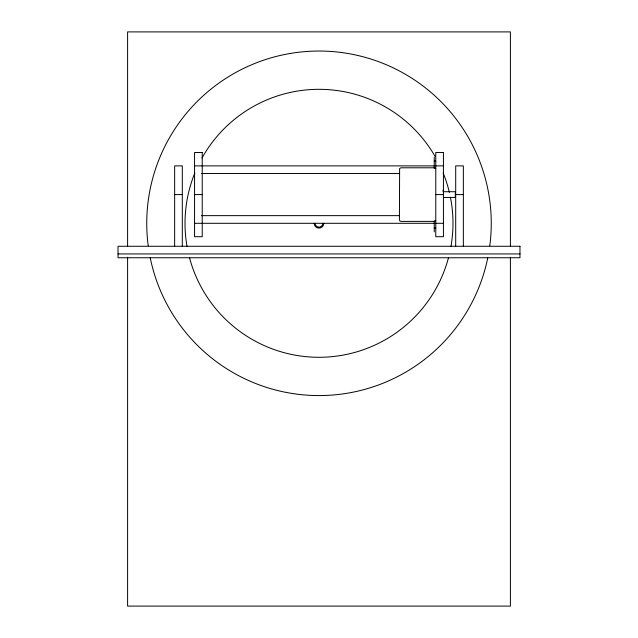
<?xml version="1.0" encoding="UTF-8"?>
<svg xmlns="http://www.w3.org/2000/svg" width="638" height="638" viewBox="0 0 638 638"><rect width="100%" height="100%" fill="white"/><g stroke="black" fill="none" stroke-linecap="round" stroke-linejoin="round"><path stroke-width="0.96" d="M434.247 161.095L435.778 161.095M194.566 165.88L434.478 165.88M435.778 165.88L443.434 165.88M434.247 167.794L400.935 167.794L399.619 168.56L399.412 219.855L399.859 220.939L400.935 221.386L434.247 221.386M435.778 168.296L434.247 168.296L434.247 157.251M201.536 173.536L399.635 173.536M174.645 194.59L182.301 194.59M194.566 194.59L202.222 194.59M435.778 194.59L443.434 194.59M455.699 194.59L463.355 194.59M443.434 197.461L455.301 197.461L455.301 191.719L443.147 191.719L443.147 189.837M201.536 215.644L399.635 215.644M435.778 220.884L434.247 220.884L434.247 231.929M194.566 223.3L434.478 223.3M435.778 223.3L443.434 223.3M434.247 228.085L435.778 228.085M118.03 253.924L519.97 253.924M510.4 246.228L510.4 31.9L127.6 31.9L127.6 246.228M510.4 257.194L510.4 606.1L127.6 606.1L127.6 257.194M463.355 246.268L463.355 165.88L455.699 165.88L455.699 246.268M182.301 246.268L182.301 165.88L174.645 165.88L174.645 246.268M148.215 245.782A172.26 172.26 0 0 1 319 51.04A172.26 172.26 0 0 1 489.785 245.782M487.767 257.824A172.26 172.26 0 0 1 150.233 257.824M450.404 197.158A133.98 133.98 0 0 1 450.946 246.563M448.418 257.975A133.98 133.98 0 0 1 189.582 257.975M187.054 246.563A133.98 133.98 0 0 1 194.845 172.93M202.007 158.001A133.98 133.98 0 0 1 435.028 156.31M443.155 172.93A133.98 133.98 0 0 1 449.367 192.405M323.785 223.3A4.785 4.785 0 0 1 319 228.085A4.785 4.785 0 0 1 314.215 223.3M322.828 223.3A3.828 3.828 0 0 1 319 227.128A3.828 3.828 0 0 1 315.172 223.3M202.222 152.482L194.566 152.482L194.566 236.698L202.222 236.698L202.222 152.482M443.434 152.482L435.778 152.482L435.778 236.698L443.434 236.698L443.434 152.482M519.97 246.268L118.03 246.268L118.03 257.752L519.97 257.752L519.97 246.268"/></g></svg>
